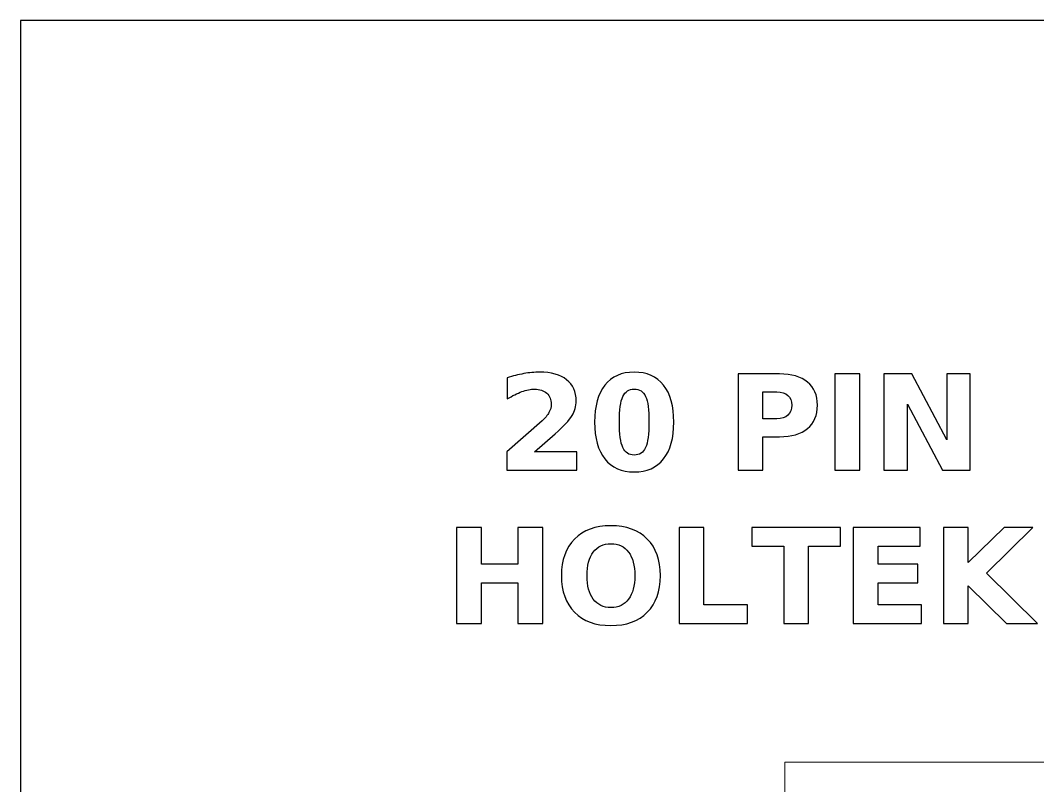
# Model space of a CAD drawing. Header units: centimetres. Extents: x -11.7 to -9.3, y -16.05 to -13.65.
# Drawn here: x -11.7 to -10.612, y -14.469 to -13.65 of the extents above; entities that cross this region are included whole.
import ezdxf

# ---------------------------------------------------------------- set-up
doc = ezdxf.new("R2010")
doc.units = ezdxf.units.CM
doc.header["$MEASUREMENT"] = 0
doc.layers.add('Layer 1', color=7, linetype='Continuous')

msp = doc.modelspace()

# ---------------------------------------------------------------- linework, layer by layer
at = {"layer": 'Layer 1', "color": 7}
msp.add_lwpolyline([(-11.7, -16.05), (-9.3, -16.05), (-9.3, -13.65), (-11.7, -13.65), (-11.7, -16.05)], close=True, dxfattribs=at)
at = {"layer": 'Layer 1', "color": 7, "lineweight": 9}
msp.add_lwpolyline([(-10.88251, -15.71355), (-10.11751, -15.71355), (-10.11751, -14.44355), (-10.88251, -14.44355), (-10.88251, -15.71355)], close=True, dxfattribs=at)
at = {"layer": 'Layer 1', "color": 250}
for points, knots in [([(-11.15023, -14.11152), (-11.15023, -14.11152), (-11.10495, -14.11152), (-11.10495, -14.11152), (-11.10495, -14.11152), (-11.10495, -14.11152), (-11.10495, -14.13102), (-11.10495, -14.13102), (-11.10495, -14.13102), (-11.10495, -14.13102), (-11.17972, -14.13102), (-11.17972, -14.13102), (-11.17972, -14.13102), (-11.17972, -14.13102), (-11.17972, -14.11152), (-11.17972, -14.11152), (-11.17972, -14.11152), (-11.17972, -14.11152), (-11.14216, -14.07839), (-11.14216, -14.07839), (-11.14216, -14.07839), (-11.1388, -14.07535), (-11.13633, -14.07239), (-11.13473, -14.0695), (-11.13473, -14.0695), (-11.13311, -14.0666), (-11.13231, -14.06359), (-11.13231, -14.06046), (-11.13231, -14.06046), (-11.13231, -14.05564), (-11.13393, -14.05176), (-11.13717, -14.04882), (-11.13717, -14.04882), (-11.1404, -14.04588), (-11.1447, -14.04443), (-11.15009, -14.04443), (-11.15009, -14.04443), (-11.15422, -14.04443), (-11.15874, -14.04532), (-11.16366, -14.04708), (-11.16366, -14.04708), (-11.16857, -14.04885), (-11.17384, -14.05148), (-11.17944, -14.05496), (-11.17944, -14.05496), (-11.17944, -14.05496), (-11.17944, -14.03236), (-11.17944, -14.03236), (-11.17944, -14.03236), (-11.17346, -14.03039), (-11.16756, -14.02888), (-11.16173, -14.02785), (-11.16173, -14.02785), (-11.15589, -14.02681), (-11.15018, -14.02629), (-11.14456, -14.02629), (-11.14456, -14.02629), (-11.13226, -14.02629), (-11.12269, -14.029), (-11.11587, -14.03443), (-11.11587, -14.03443), (-11.10905, -14.03984), (-11.10564, -14.04739), (-11.10564, -14.0571), (-11.10564, -14.0571), (-11.10564, -14.0627), (-11.10709, -14.06792), (-11.10999, -14.07277), (-11.10999, -14.07277), (-11.11288, -14.07761), (-11.11897, -14.0841), (-11.12824, -14.09224), (-11.12824, -14.09224), (-11.12824, -14.09224), (-11.15023, -14.11152), (-11.15023, -14.11152)], [0, 0, 0, 0, 0.0526316, 0.0526316, 0.0526316, 0.0526316, 0.1052632, 0.1052632, 0.1052632, 0.1052632, 0.1578947, 0.1578947, 0.1578947, 0.1578947, 0.2105263, 0.2105263, 0.2105263, 0.2105263, 0.2631579, 0.2631579, 0.2631579, 0.2631579, 0.3157895, 0.3157895, 0.3157895, 0.3157895, 0.3684211, 0.3684211, 0.3684211, 0.3684211, 0.4210526, 0.4210526, 0.4210526, 0.4210526, 0.4736842, 0.4736842, 0.4736842, 0.4736842, 0.5263158, 0.5263158, 0.5263158, 0.5263158, 0.5789474, 0.5789474, 0.5789474, 0.5789474, 0.6315789, 0.6315789, 0.6315789, 0.6315789, 0.6842105, 0.6842105, 0.6842105, 0.6842105, 0.7368421, 0.7368421, 0.7368421, 0.7368421, 0.7894737, 0.7894737, 0.7894737, 0.7894737, 0.8421053, 0.8421053, 0.8421053, 0.8421053, 0.8947368, 0.8947368, 0.8947368, 0.8947368, 0.9473684, 0.9473684, 0.9473684, 0.9473684, 1, 1, 1, 1]), ([(-11.00126, -14.07968), (-11.00126, -14.09673), (-11.00493, -14.10988), (-11.01229, -14.11914), (-11.01229, -14.11914), (-11.01963, -14.12839), (-11.03007, -14.13302), (-11.04357, -14.13302), (-11.04357, -14.13302), (-11.05712, -14.13302), (-11.06758, -14.12839), (-11.07492, -14.11914), (-11.07492, -14.11914), (-11.08228, -14.10988), (-11.08595, -14.09673), (-11.08595, -14.07968), (-11.08595, -14.07968), (-11.08595, -14.06261), (-11.08228, -14.04943), (-11.07492, -14.04017), (-11.07492, -14.04017), (-11.06758, -14.03093), (-11.05712, -14.02629), (-11.04357, -14.02629), (-11.04357, -14.02629), (-11.03007, -14.02629), (-11.01963, -14.03093), (-11.01229, -14.04017), (-11.01229, -14.04017), (-11.00493, -14.04943), (-11.00126, -14.06261), (-11.00126, -14.07968)], [0, 0, 0, 0, 0.125, 0.125, 0.125, 0.125, 0.25, 0.25, 0.25, 0.25, 0.375, 0.375, 0.375, 0.375, 0.5, 0.5, 0.5, 0.5, 0.625, 0.625, 0.625, 0.625, 0.75, 0.75, 0.75, 0.75, 0.875, 0.875, 0.875, 0.875, 1, 1, 1, 1]), ([(-10.93242, -14.02815), (-10.93242, -14.02815), (-10.8884, -14.02815), (-10.8884, -14.02815), (-10.8884, -14.02815), (-10.8753, -14.02815), (-10.86525, -14.03107), (-10.85824, -14.03688), (-10.85824, -14.03688), (-10.85124, -14.04269), (-10.84773, -14.05096), (-10.84773, -14.06171), (-10.84773, -14.06171), (-10.84773, -14.07248), (-10.85124, -14.08078), (-10.85824, -14.08659), (-10.85824, -14.08659), (-10.86525, -14.0924), (-10.8753, -14.09532), (-10.8884, -14.09532), (-10.8884, -14.09532), (-10.8884, -14.09532), (-10.90589, -14.09532), (-10.90589, -14.09532), (-10.90589, -14.09532), (-10.90589, -14.09532), (-10.90589, -14.13102), (-10.90589, -14.13102), (-10.90589, -14.13102), (-10.90589, -14.13102), (-10.93242, -14.13102), (-10.93242, -14.13102), (-10.93242, -14.13102), (-10.93242, -14.13102), (-10.93242, -14.02815), (-10.93242, -14.02815)], [0, 0, 0, 0, 0.1111111, 0.1111111, 0.1111111, 0.1111111, 0.2222222, 0.2222222, 0.2222222, 0.2222222, 0.3333333, 0.3333333, 0.3333333, 0.3333333, 0.4444444, 0.4444444, 0.4444444, 0.4444444, 0.5555556, 0.5555556, 0.5555556, 0.5555556, 0.6666667, 0.6666667, 0.6666667, 0.6666667, 0.7777778, 0.7777778, 0.7777778, 0.7777778, 0.8888889, 0.8888889, 0.8888889, 0.8888889, 1, 1, 1, 1]), ([(-10.82901, -14.02815), (-10.82901, -14.02815), (-10.80248, -14.02815), (-10.80248, -14.02815), (-10.80248, -14.02815), (-10.80248, -14.02815), (-10.80248, -14.13102), (-10.80248, -14.13102), (-10.80248, -14.13102), (-10.80248, -14.13102), (-10.82901, -14.13102), (-10.82901, -14.13102), (-10.82901, -14.13102), (-10.82901, -14.13102), (-10.82901, -14.02815), (-10.82901, -14.02815)], [0, 0, 0, 0, 0.25, 0.25, 0.25, 0.25, 0.5, 0.5, 0.5, 0.5, 0.75, 0.75, 0.75, 0.75, 1, 1, 1, 1]), ([(-10.77652, -14.02815), (-10.77652, -14.02815), (-10.74689, -14.02815), (-10.74689, -14.02815), (-10.74689, -14.02815), (-10.74689, -14.02815), (-10.70947, -14.09871), (-10.70947, -14.09871), (-10.70947, -14.09871), (-10.70947, -14.09871), (-10.70947, -14.02815), (-10.70947, -14.02815), (-10.70947, -14.02815), (-10.70947, -14.02815), (-10.68433, -14.02815), (-10.68433, -14.02815), (-10.68433, -14.02815), (-10.68433, -14.02815), (-10.68433, -14.13102), (-10.68433, -14.13102), (-10.68433, -14.13102), (-10.68433, -14.13102), (-10.71396, -14.13102), (-10.71396, -14.13102), (-10.71396, -14.13102), (-10.71396, -14.13102), (-10.75138, -14.06046), (-10.75138, -14.06046), (-10.75138, -14.06046), (-10.75138, -14.06046), (-10.75138, -14.13102), (-10.75138, -14.13102), (-10.75138, -14.13102), (-10.75138, -14.13102), (-10.77652, -14.13102), (-10.77652, -14.13102), (-10.77652, -14.13102), (-10.77652, -14.13102), (-10.77652, -14.02815), (-10.77652, -14.02815)], [0, 0, 0, 0, 0.1, 0.1, 0.1, 0.1, 0.2, 0.2, 0.2, 0.2, 0.3, 0.3, 0.3, 0.3, 0.4, 0.4, 0.4, 0.4, 0.5, 0.5, 0.5, 0.5, 0.6, 0.6, 0.6, 0.6, 0.7, 0.7, 0.7, 0.7, 0.8, 0.8, 0.8, 0.8, 0.9, 0.9, 0.9, 0.9, 1, 1, 1, 1]), ([(-11.02779, -14.07949), (-11.02779, -14.06663), (-11.02899, -14.05757), (-11.03141, -14.0523), (-11.03141, -14.0523), (-11.03381, -14.04706), (-11.03788, -14.04443), (-11.04357, -14.04443), (-11.04357, -14.04443), (-11.04926, -14.04443), (-11.05333, -14.04706), (-11.05578, -14.0523), (-11.05578, -14.0523), (-11.0582, -14.05757), (-11.05942, -14.06663), (-11.05942, -14.07949), (-11.05942, -14.07949), (-11.05942, -14.09247), (-11.0582, -14.10165), (-11.05578, -14.10696), (-11.05578, -14.10696), (-11.05333, -14.1123), (-11.04926, -14.11496), (-11.04357, -14.11496), (-11.04357, -14.11496), (-11.03793, -14.11496), (-11.03388, -14.1123), (-11.03143, -14.10696), (-11.03143, -14.10696), (-11.02901, -14.10165), (-11.02779, -14.09247), (-11.02779, -14.07949)], [0, 0, 0, 0, 0.125, 0.125, 0.125, 0.125, 0.25, 0.25, 0.25, 0.25, 0.375, 0.375, 0.375, 0.375, 0.5, 0.5, 0.5, 0.5, 0.625, 0.625, 0.625, 0.625, 0.75, 0.75, 0.75, 0.75, 0.875, 0.875, 0.875, 0.875, 1, 1, 1, 1]), ([(-10.90589, -14.04737), (-10.90589, -14.04737), (-10.90589, -14.0761), (-10.90589, -14.0761), (-10.90589, -14.0761), (-10.90589, -14.0761), (-10.89122, -14.0761), (-10.89122, -14.0761), (-10.89122, -14.0761), (-10.88607, -14.0761), (-10.88209, -14.07486), (-10.87929, -14.07234), (-10.87929, -14.07234), (-10.87649, -14.06985), (-10.87508, -14.0663), (-10.87508, -14.06171), (-10.87508, -14.06171), (-10.87508, -14.0571), (-10.87649, -14.05357), (-10.87929, -14.05108), (-10.87929, -14.05108), (-10.88209, -14.04861), (-10.88607, -14.04737), (-10.89122, -14.04737), (-10.89122, -14.04737), (-10.89122, -14.04737), (-10.90589, -14.04737), (-10.90589, -14.04737)], [0, 0, 0, 0, 0.1428571, 0.1428571, 0.1428571, 0.1428571, 0.2857143, 0.2857143, 0.2857143, 0.2857143, 0.4285714, 0.4285714, 0.4285714, 0.4285714, 0.5714286, 0.5714286, 0.5714286, 0.5714286, 0.7142857, 0.7142857, 0.7142857, 0.7142857, 0.8571429, 0.8571429, 0.8571429, 0.8571429, 1, 1, 1, 1]), ([(-11.23357, -14.1924), (-11.23357, -14.1924), (-11.20704, -14.1924), (-11.20704, -14.1924), (-11.20704, -14.1924), (-11.20704, -14.1924), (-11.20704, -14.23161), (-11.20704, -14.23161), (-11.20704, -14.23161), (-11.20704, -14.23161), (-11.16791, -14.23161), (-11.16791, -14.23161), (-11.16791, -14.23161), (-11.16791, -14.23161), (-11.16791, -14.1924), (-11.16791, -14.1924), (-11.16791, -14.1924), (-11.16791, -14.1924), (-11.14138, -14.1924), (-11.14138, -14.1924), (-11.14138, -14.1924), (-11.14138, -14.1924), (-11.14138, -14.29527), (-11.14138, -14.29527), (-11.14138, -14.29527), (-11.14138, -14.29527), (-11.16791, -14.29527), (-11.16791, -14.29527), (-11.16791, -14.29527), (-11.16791, -14.29527), (-11.16791, -14.25167), (-11.16791, -14.25167), (-11.16791, -14.25167), (-11.16791, -14.25167), (-11.20704, -14.25167), (-11.20704, -14.25167), (-11.20704, -14.25167), (-11.20704, -14.25167), (-11.20704, -14.29527), (-11.20704, -14.29527), (-11.20704, -14.29527), (-11.20704, -14.29527), (-11.23357, -14.29527), (-11.23357, -14.29527), (-11.23357, -14.29527), (-11.23357, -14.29527), (-11.23357, -14.1924), (-11.23357, -14.1924)], [0, 0, 0, 0, 0.0833333, 0.0833333, 0.0833333, 0.0833333, 0.1666667, 0.1666667, 0.1666667, 0.1666667, 0.25, 0.25, 0.25, 0.25, 0.3333333, 0.3333333, 0.3333333, 0.3333333, 0.4166667, 0.4166667, 0.4166667, 0.4166667, 0.5, 0.5, 0.5, 0.5, 0.5833333, 0.5833333, 0.5833333, 0.5833333, 0.6666667, 0.6666667, 0.6666667, 0.6666667, 0.75, 0.75, 0.75, 0.75, 0.8333333, 0.8333333, 0.8333333, 0.8333333, 0.9166667, 0.9166667, 0.9166667, 0.9166667, 1, 1, 1, 1]), ([(-11.06849, -14.19054), (-11.05196, -14.19054), (-11.039, -14.19527), (-11.02964, -14.20475), (-11.02964, -14.20475), (-11.02026, -14.2142), (-11.01558, -14.22725), (-11.01558, -14.24393), (-11.01558, -14.24393), (-11.01558, -14.26056), (-11.02026, -14.27361), (-11.02964, -14.28306), (-11.02964, -14.28306), (-11.039, -14.29254), (-11.05196, -14.29727), (-11.06849, -14.29727), (-11.06849, -14.29727), (-11.08498, -14.29727), (-11.09791, -14.29254), (-11.10732, -14.28306), (-11.10732, -14.28306), (-11.1167, -14.27361), (-11.12141, -14.26056), (-11.12141, -14.24393), (-11.12141, -14.24393), (-11.12141, -14.22725), (-11.1167, -14.2142), (-11.10732, -14.20475), (-11.10732, -14.20475), (-11.09791, -14.19527), (-11.08498, -14.19054), (-11.06849, -14.19054)], [0, 0, 0, 0, 0.125, 0.125, 0.125, 0.125, 0.25, 0.25, 0.25, 0.25, 0.375, 0.375, 0.375, 0.375, 0.5, 0.5, 0.5, 0.5, 0.625, 0.625, 0.625, 0.625, 0.75, 0.75, 0.75, 0.75, 0.875, 0.875, 0.875, 0.875, 1, 1, 1, 1]), ([(-10.99551, -14.1924), (-10.99551, -14.1924), (-10.96898, -14.1924), (-10.96898, -14.1924), (-10.96898, -14.1924), (-10.96898, -14.1924), (-10.96898, -14.27521), (-10.96898, -14.27521), (-10.96898, -14.27521), (-10.96898, -14.27521), (-10.92242, -14.27521), (-10.92242, -14.27521), (-10.92242, -14.27521), (-10.92242, -14.27521), (-10.92242, -14.29527), (-10.92242, -14.29527), (-10.92242, -14.29527), (-10.92242, -14.29527), (-10.99551, -14.29527), (-10.99551, -14.29527), (-10.99551, -14.29527), (-10.99551, -14.29527), (-10.99551, -14.1924), (-10.99551, -14.1924)], [0, 0, 0, 0, 0.1666667, 0.1666667, 0.1666667, 0.1666667, 0.3333333, 0.3333333, 0.3333333, 0.3333333, 0.5, 0.5, 0.5, 0.5, 0.6666667, 0.6666667, 0.6666667, 0.6666667, 0.8333333, 0.8333333, 0.8333333, 0.8333333, 1, 1, 1, 1]), ([(-10.91788, -14.1924), (-10.91788, -14.1924), (-10.82308, -14.1924), (-10.82308, -14.1924), (-10.82308, -14.1924), (-10.82308, -14.1924), (-10.82308, -14.21246), (-10.82308, -14.21246), (-10.82308, -14.21246), (-10.82308, -14.21246), (-10.85718, -14.21246), (-10.85718, -14.21246), (-10.85718, -14.21246), (-10.85718, -14.21246), (-10.85718, -14.29527), (-10.85718, -14.29527), (-10.85718, -14.29527), (-10.85718, -14.29527), (-10.88371, -14.29527), (-10.88371, -14.29527), (-10.88371, -14.29527), (-10.88371, -14.29527), (-10.88371, -14.21246), (-10.88371, -14.21246), (-10.88371, -14.21246), (-10.88371, -14.21246), (-10.91788, -14.21246), (-10.91788, -14.21246), (-10.91788, -14.21246), (-10.91788, -14.21246), (-10.91788, -14.1924), (-10.91788, -14.1924)], [0, 0, 0, 0, 0.125, 0.125, 0.125, 0.125, 0.25, 0.25, 0.25, 0.25, 0.375, 0.375, 0.375, 0.375, 0.5, 0.5, 0.5, 0.5, 0.625, 0.625, 0.625, 0.625, 0.75, 0.75, 0.75, 0.75, 0.875, 0.875, 0.875, 0.875, 1, 1, 1, 1]), ([(-10.80934, -14.1924), (-10.80934, -14.1924), (-10.73775, -14.1924), (-10.73775, -14.1924), (-10.73775, -14.1924), (-10.73775, -14.1924), (-10.73775, -14.21246), (-10.73775, -14.21246), (-10.73775, -14.21246), (-10.73775, -14.21246), (-10.78281, -14.21246), (-10.78281, -14.21246), (-10.78281, -14.21246), (-10.78281, -14.21246), (-10.78281, -14.23161), (-10.78281, -14.23161), (-10.78281, -14.23161), (-10.78281, -14.23161), (-10.74046, -14.23161), (-10.74046, -14.23161), (-10.74046, -14.23161), (-10.74046, -14.23161), (-10.74046, -14.25167), (-10.74046, -14.25167), (-10.74046, -14.25167), (-10.74046, -14.25167), (-10.78281, -14.25167), (-10.78281, -14.25167), (-10.78281, -14.25167), (-10.78281, -14.25167), (-10.78281, -14.27521), (-10.78281, -14.27521), (-10.78281, -14.27521), (-10.78281, -14.27521), (-10.73625, -14.27521), (-10.73625, -14.27521), (-10.73625, -14.27521), (-10.73625, -14.27521), (-10.73625, -14.29527), (-10.73625, -14.29527), (-10.73625, -14.29527), (-10.73625, -14.29527), (-10.80934, -14.29527), (-10.80934, -14.29527), (-10.80934, -14.29527), (-10.80934, -14.29527), (-10.80934, -14.1924), (-10.80934, -14.1924)], [0, 0, 0, 0, 0.0833333, 0.0833333, 0.0833333, 0.0833333, 0.1666667, 0.1666667, 0.1666667, 0.1666667, 0.25, 0.25, 0.25, 0.25, 0.3333333, 0.3333333, 0.3333333, 0.3333333, 0.4166667, 0.4166667, 0.4166667, 0.4166667, 0.5, 0.5, 0.5, 0.5, 0.5833333, 0.5833333, 0.5833333, 0.5833333, 0.6666667, 0.6666667, 0.6666667, 0.6666667, 0.75, 0.75, 0.75, 0.75, 0.8333333, 0.8333333, 0.8333333, 0.8333333, 0.9166667, 0.9166667, 0.9166667, 0.9166667, 1, 1, 1, 1]), ([(-10.71294, -14.1924), (-10.71294, -14.1924), (-10.68641, -14.1924), (-10.68641, -14.1924), (-10.68641, -14.1924), (-10.68641, -14.1924), (-10.68641, -14.22996), (-10.68641, -14.22996), (-10.68641, -14.22996), (-10.68641, -14.22996), (-10.64817, -14.1924), (-10.64817, -14.1924), (-10.64817, -14.1924), (-10.64817, -14.1924), (-10.61739, -14.1924), (-10.61739, -14.1924), (-10.61739, -14.1924), (-10.61739, -14.1924), (-10.66692, -14.24111), (-10.66692, -14.24111), (-10.66692, -14.24111), (-10.66692, -14.24111), (-10.61228, -14.29527), (-10.61228, -14.29527), (-10.61228, -14.29527), (-10.61228, -14.29527), (-10.64549, -14.29527), (-10.64549, -14.29527), (-10.64549, -14.29527), (-10.64549, -14.29527), (-10.68641, -14.25475), (-10.68641, -14.25475), (-10.68641, -14.25475), (-10.68641, -14.25475), (-10.68641, -14.29527), (-10.68641, -14.29527), (-10.68641, -14.29527), (-10.68641, -14.29527), (-10.71294, -14.29527), (-10.71294, -14.29527), (-10.71294, -14.29527), (-10.71294, -14.29527), (-10.71294, -14.1924), (-10.71294, -14.1924)], [0, 0, 0, 0, 0.0909091, 0.0909091, 0.0909091, 0.0909091, 0.1818182, 0.1818182, 0.1818182, 0.1818182, 0.2727273, 0.2727273, 0.2727273, 0.2727273, 0.3636364, 0.3636364, 0.3636364, 0.3636364, 0.4545455, 0.4545455, 0.4545455, 0.4545455, 0.5454545, 0.5454545, 0.5454545, 0.5454545, 0.6363636, 0.6363636, 0.6363636, 0.6363636, 0.7272727, 0.7272727, 0.7272727, 0.7272727, 0.8181818, 0.8181818, 0.8181818, 0.8181818, 0.9090909, 0.9090909, 0.9090909, 0.9090909, 1, 1, 1, 1]), ([(-11.06849, -14.20976), (-11.07658, -14.20976), (-11.08284, -14.21274), (-11.08731, -14.21872), (-11.08731, -14.21872), (-11.09175, -14.22469), (-11.09399, -14.23309), (-11.09399, -14.24393), (-11.09399, -14.24393), (-11.09399, -14.25475), (-11.09175, -14.26312), (-11.08731, -14.26909), (-11.08731, -14.26909), (-11.08284, -14.27507), (-11.07658, -14.27805), (-11.06849, -14.27805), (-11.06849, -14.27805), (-11.06035, -14.27805), (-11.05408, -14.27507), (-11.04961, -14.26909), (-11.04961, -14.26909), (-11.04516, -14.26312), (-11.04293, -14.25475), (-11.04293, -14.24393), (-11.04293, -14.24393), (-11.04293, -14.23309), (-11.04516, -14.22469), (-11.04961, -14.21872), (-11.04961, -14.21872), (-11.05408, -14.21274), (-11.06035, -14.20976), (-11.06849, -14.20976)], [0, 0, 0, 0, 0.125, 0.125, 0.125, 0.125, 0.25, 0.25, 0.25, 0.25, 0.375, 0.375, 0.375, 0.375, 0.5, 0.5, 0.5, 0.5, 0.625, 0.625, 0.625, 0.625, 0.75, 0.75, 0.75, 0.75, 0.875, 0.875, 0.875, 0.875, 1, 1, 1, 1])]:
    msp.add_open_spline(points, degree=3, knots=knots, dxfattribs=at)

doc.saveas('drawing.dxf')
